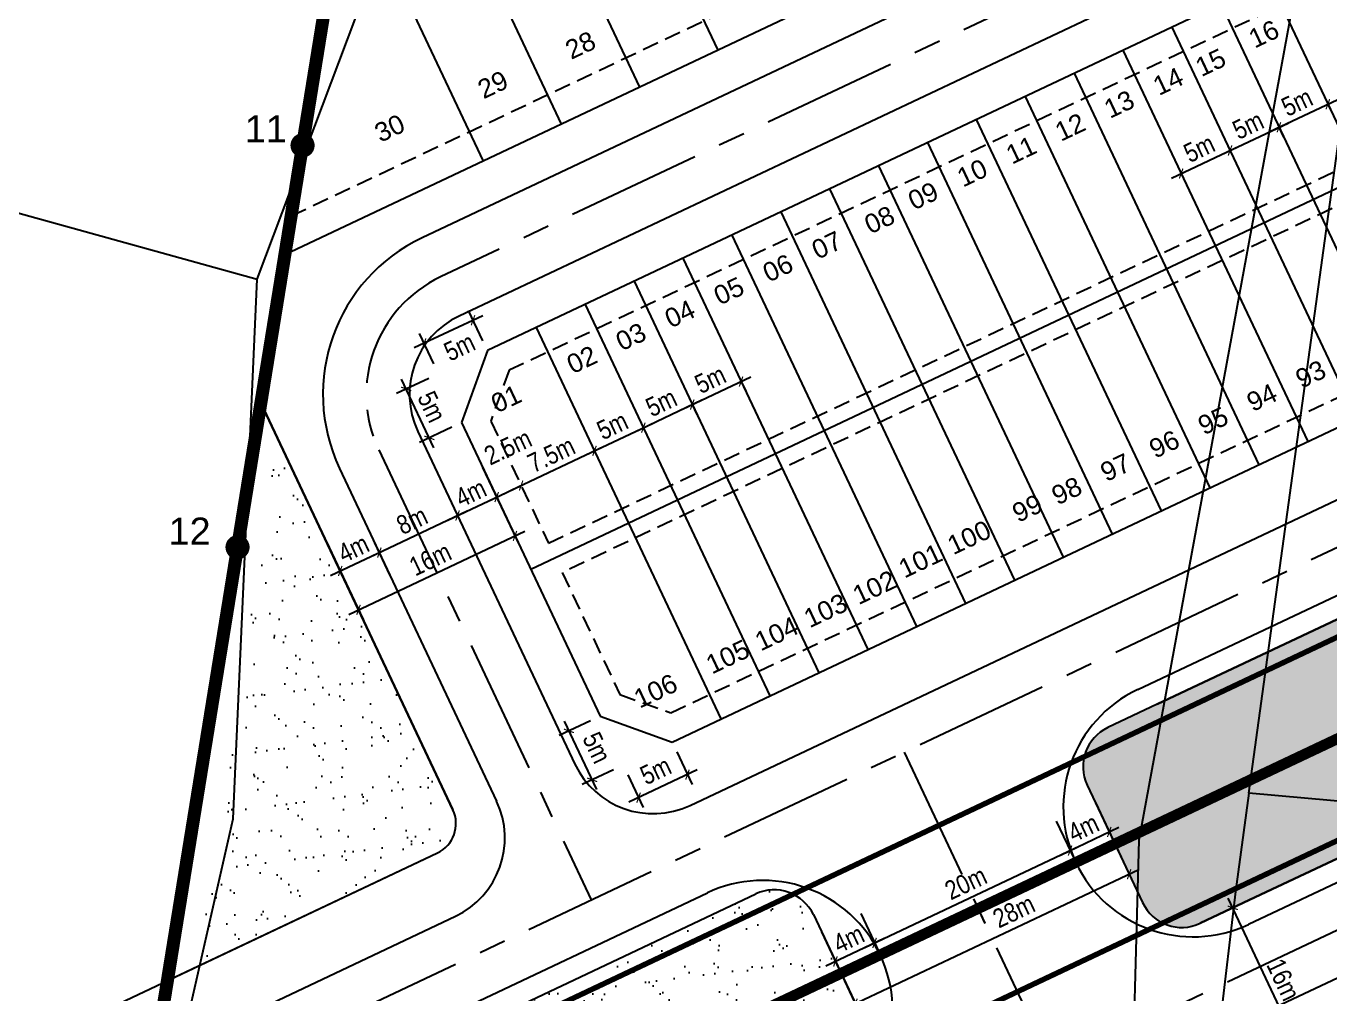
# Model space of a CAD drawing. Extents: x 597165 to 598689, y 1181586 to 1183364.
# Drawn here: x 597339.4 to 597459.9, y 1182622 to 1182711.4 of the extents above; entities that cross this region are included whole.
import ezdxf
from ezdxf.enums import TextEntityAlignment as Align

# ---------------------------------------------------------------- set-up
doc = ezdxf.new("R2010")
doc.units = 0
doc.header["$MEASUREMENT"] = 0
for name, pattern in [('CENTER', [2, 1.25, -0.25, 0.25, -0.25]), ('DASHED', [0.75, 0.5, -0.25]), ('LOGIOI', [4, 3, -1])]:
    doc.linetypes.add(name, pattern=pattern)
doc.layers.get('0').update_dxf_attribs({"linetype": 'CONTINUOUS'})
doc.layers.get('DEFPOINTS').update_dxf_attribs({"color": 8, "linetype": 'CONTINUOUS'})
for name, color, linetype in [('CGXD', 3, 'CONTINUOUS'), ('DIM-T', 7, 'CONTINUOUS'), ('HA-CAY-XANH-KO', 3, 'CONTINUOUS'), ('MOCRANH', 7, 'CONTINUOUS'), ('NEN-HT', 8, 'CONTINUOUS'), ('NET-LENGOAI', 4, 'CONTINUOUS'), ('NET-LETRONG', 5, 'CONTINUOUS'), ('NET-LO-GIOI-DIEN-GIOI', 7, 'CENTER'), ('NET-PLO', 2, 'CONTINUOUS'), ('NET-RANH-DAT', 7, 'CONTINUOUS'), ('NET-TIM', 2, 'CENTER'), ('RANH_QUY_HOACH', 7, 'LOGIOI'), ('RANHGIAODAT', 150, 'LOGIOI'), ('TEXT-SOLO', 7, 'CONTINUOUS')]:
    doc.layers.add(name, color=color, linetype=linetype)
doc.styles.add('AVO', font='VHELVEN.TTF')
doc.styles.add('VHEL-C-R', font='VHELVCN.TTF')
doc.styles.add('VHELVEB', font='VHELVEB.TTF')
doc.dimstyles.new('TL1000', dxfattribs={"dimscale": 0, "dimtxt": 2, "dimasz": 0.7, "dimexe": 1, "dimexo": 1, "dimgap": 0.5, "dimtad": 1, "dimdec": 1, "dimzin": 12, "dimtxsty": 'VHEL-C-R', "dimblk1": 'ARCHTICK', "dimblk2": 'ARCHTICK', "dimsah": 1, "dimcen": -0.09, "dimdle": 1, "dimclrd": 256, "dimclre": 256, "dimclrt": 256, "dimazin": 3, "dimtfac": 0.005, "dimtdec": 1, "dimtix": 1, "dimtmove": 0, "dimatfit": 3, "dimtolj": 1, "dimtzin": 0})
pattern_1 = [(37.26582263, (0, 0), (-0.11023521, 3.854130278), [0, -3.04, 0, -3.4, 0, -3.25]), (7.26582263, (0, 0), (3.562592942, 5.629778284), [0, -1.64, 0, -2.74, 0, -1.05]), (327.26582263, (-2.46, 0.01), (6.228277961, -0.014137947), [0, -1, 0, -3.6, 0, -4.7]), (317.26582263, (-2.46, 0.01), (6.019377384, 1.73076346), [0, -0.5, 0, -2.36, 0, -2.7])]

# ---------------------------------------------------------------- blocks, each defined once
blk = doc.blocks.new('_ARCHTICK')
at = {"color": 0, "linetype": 'BYBLOCK', "const_width": 0.15}
blk.add_lwpolyline([(-0.5, -0.5), (0.5, 0.5)], dxfattribs=at)
blk = doc.blocks.new('*D1052')
at = {"linetype": 'BYBLOCK'}
for p, q in [((597381.59, 1182670.66), (597385.01, 1182663.43)), ((597369.21, 1182657.07), (597385.49, 1182664.76)), ((597367.12, 1182663.83), (597370.54, 1182656.59))]:
    blk.add_line(p, q, dxfattribs=at)
at = {"layer": 'DEFPOINTS', "color": 0, "linetype": 'BYBLOCK'}
for p in [(597381.16, 1182671.57), (597366.7, 1182664.73), (597384.58, 1182664.33)]:
    blk.add_point(p, dxfattribs=at)
at = {"linetype": 'BYBLOCK', "xscale": 0.7, "yscale": 0.7, "zscale": 0.7}
for p, rotation in [((597384.58, 1182664.33), 25.28251724955273), ((597370.11, 1182657.5), 205.2825172495527)]:
    blk.add_blockref('_ARCHTICK', p, dxfattribs=dict(at, rotation=rotation))
at = {"linetype": 'BYBLOCK', "insert": (597376.75, 1182662.18), "char_height": 1.75, "attachment_point": 5, "rotation": 25.2825, "style": 'VHEL-C-R'}
blk.add_mtext('\\A1;16m', dxfattribs=at)
blk = doc.blocks.new('*D967')
at = {"linetype": 'BYBLOCK'}
blk.add_line((597381.98, 1182667.49), (597385.15, 1182668.99), dxfattribs=at)
at = {"layer": 'DEFPOINTS', "color": 0, "linetype": 'BYBLOCK'}
for p in [(597385.15, 1182668.99), (597385.15, 1182668.99), (597382.89, 1182667.92)]:
    blk.add_point(p, dxfattribs=at)
at = {"linetype": 'BYBLOCK', "xscale": 0.7, "yscale": 0.7, "zscale": 0.7}
for p, rotation in [((597385.15, 1182668.99), 25.28251725021092), ((597382.89, 1182667.92), 205.282517250211)]:
    blk.add_blockref('_ARCHTICK', p, dxfattribs=dict(at, rotation=rotation))
at = {"linetype": 'BYBLOCK', "insert": (597383.93, 1182672.54), "char_height": 1.75, "attachment_point": 5, "rotation": 25.2825, "style": 'VHEL-C-R'}
blk.add_mtext('\\A1;2.5m', dxfattribs=at)
blk = doc.blocks.new('*D966')
at = {"linetype": 'BYBLOCK'}
blk.add_line((597384.24, 1182668.56), (597392.83, 1182672.62), dxfattribs=at)
at = {"layer": 'DEFPOINTS', "color": 0, "linetype": 'BYBLOCK'}
for p in [(597391.93, 1182672.19), (597391.93, 1182672.19), (597385.15, 1182668.99)]:
    blk.add_point(p, dxfattribs=at)
at = {"linetype": 'BYBLOCK', "xscale": 0.7, "yscale": 0.7, "zscale": 0.7}
for p, rotation in [((597391.93, 1182672.19), 25.28251725021094), ((597385.15, 1182668.99), 205.282517250211)]:
    blk.add_blockref('_ARCHTICK', p, dxfattribs=dict(at, rotation=rotation))
at = {"linetype": 'BYBLOCK', "insert": (597387.94, 1182671.85), "char_height": 1.75, "attachment_point": 5, "rotation": 25.2825, "style": 'VHEL-C-R'}
blk.add_mtext('\\A1;7.5m', dxfattribs=at)
blk = doc.blocks.new('*D965')
at = {"linetype": 'BYBLOCK'}
blk.add_line((597391.02, 1182671.76), (597397.35, 1182674.75), dxfattribs=at)
at = {"layer": 'DEFPOINTS', "color": 0, "linetype": 'BYBLOCK'}
for p in [(597396.45, 1182674.33), (597396.45, 1182674.33), (597391.93, 1182672.19)]:
    blk.add_point(p, dxfattribs=at)
at = {"linetype": 'BYBLOCK', "xscale": 0.7, "yscale": 0.7, "zscale": 0.7}
for p, rotation in [((597396.45, 1182674.33), 25.28251725021094), ((597391.93, 1182672.19), 205.282517250211)]:
    blk.add_blockref('_ARCHTICK', p, dxfattribs=dict(at, rotation=rotation))
at = {"linetype": 'BYBLOCK', "insert": (597393.59, 1182674.52), "char_height": 1.75, "attachment_point": 5, "rotation": 25.2825, "style": 'VHEL-C-R'}
blk.add_mtext('\\A1;5m', dxfattribs=at)
blk = doc.blocks.new('*D964')
at = {"linetype": 'BYBLOCK'}
for p, q in [((597395.55, 1182673.9), (597401.87, 1182676.89)), ((597400.96, 1182676.48), (597401.4, 1182675.56))]:
    blk.add_line(p, q, dxfattribs=at)
at = {"layer": 'DEFPOINTS', "color": 0, "linetype": 'BYBLOCK'}
for p in [(597400.53, 1182677.38), (597400.97, 1182676.46), (597396.45, 1182674.33)]:
    blk.add_point(p, dxfattribs=at)
at = {"linetype": 'BYBLOCK', "xscale": 0.7, "yscale": 0.7, "zscale": 0.7}
for p, rotation in [((597400.97, 1182676.46), 25.28251725021094), ((597396.45, 1182674.33), 205.282517250211)]:
    blk.add_blockref('_ARCHTICK', p, dxfattribs=dict(at, rotation=rotation))
at = {"linetype": 'BYBLOCK', "insert": (597398.11, 1182676.65), "char_height": 1.75, "attachment_point": 5, "rotation": 25.2825, "style": 'VHEL-C-R'}
blk.add_mtext('\\A1;5m', dxfattribs=at)
blk = doc.blocks.new('*D963')
at = {"linetype": 'BYBLOCK'}
for p, q in [((597400.07, 1182676.03), (597406.4, 1182679.02)), ((597405.52, 1182678.53), (597405.92, 1182677.69)), ((597400.96, 1182676.48), (597401.4, 1182675.56))]:
    blk.add_line(p, q, dxfattribs=at)
at = {"layer": 'DEFPOINTS', "color": 0, "linetype": 'BYBLOCK'}
for p in [(597405.1, 1182679.44), (597405.49, 1182678.6), (597400.53, 1182677.38)]:
    blk.add_point(p, dxfattribs=at)
at = {"linetype": 'BYBLOCK', "xscale": 0.7, "yscale": 0.7, "zscale": 0.7}
for p, rotation in [((597405.49, 1182678.6), 25.28251725021094), ((597400.97, 1182676.46), 205.282517250211)]:
    blk.add_blockref('_ARCHTICK', p, dxfattribs=dict(at, rotation=rotation))
at = {"linetype": 'BYBLOCK', "insert": (597402.64, 1182678.79), "char_height": 1.75, "attachment_point": 5, "rotation": 25.2825, "style": 'VHEL-C-R'}
blk.add_mtext('\\A1;5m', dxfattribs=at)
blk = doc.blocks.new('*D937')
at = {"linetype": 'BYBLOCK'}
for p, q in [((597458.21, 1182614.58), (597450.52, 1182630.86)), ((597451.6, 1182630.26), (597450.05, 1182629.53)), ((597458.88, 1182616), (597456.88, 1182615.06))]:
    blk.add_line(p, q, dxfattribs=at)
at = {"layer": 'DEFPOINTS', "color": 0, "linetype": 'BYBLOCK'}
for p in [(597450.95, 1182629.96), (597452.51, 1182630.69), (597459.78, 1182616.43)]:
    blk.add_point(p, dxfattribs=at)
at = {"linetype": 'BYBLOCK', "xscale": 0.7, "yscale": 0.7, "zscale": 0.7}
for p, rotation in [((597450.95, 1182629.96), 115.2825172571131), ((597457.79, 1182615.49), 295.2825172571131)]:
    blk.add_blockref('_ARCHTICK', p, dxfattribs=dict(at, rotation=rotation))
at = {"linetype": 'BYBLOCK', "insert": (597455.63, 1182623.32), "char_height": 1.75, "attachment_point": 5, "rotation": 295.2825, "style": 'VHEL-C-R'}
blk.add_mtext('\\A1;16m', dxfattribs=at)
blk = doc.blocks.new('*D879')
at = {"linetype": 'BYBLOCK'}
for p, q in [((597373, 1182660.74), (597371.61, 1182663.7)), ((597367.51, 1182660.66), (597372.94, 1182663.22)), ((597369.39, 1182659.04), (597367.99, 1182661.99))]:
    blk.add_line(p, q, dxfattribs=at)
at = {"layer": 'DEFPOINTS', "color": 0, "linetype": 'BYBLOCK'}
for p in [(597372.04, 1182662.79), (597373.43, 1182659.84), (597369.81, 1182658.13)]:
    blk.add_point(p, dxfattribs=at)
at = {"linetype": 'BYBLOCK', "xscale": 0.7, "yscale": 0.7, "zscale": 0.7}
for p, rotation in [((597372.04, 1182662.79), 25.2825172506627), ((597368.42, 1182661.09), 205.2825172506627)]:
    blk.add_blockref('_ARCHTICK', p, dxfattribs=dict(at, rotation=rotation))
at = {"linetype": 'BYBLOCK', "insert": (597369.64, 1182663.18), "char_height": 1.75, "attachment_point": 5, "rotation": 25.2825, "style": 'VHEL-C-R'}
blk.add_mtext('\\A1;4m', dxfattribs=at)
blk = doc.blocks.new('*D878')
at = {"linetype": 'BYBLOCK'}
for p, q in [((597371.13, 1182662.37), (597380.17, 1182666.64)), ((597373, 1182660.74), (597371.61, 1182663.7))]:
    blk.add_line(p, q, dxfattribs=at)
at = {"layer": 'DEFPOINTS', "color": 0, "linetype": 'BYBLOCK'}
for p in [(597379.27, 1182666.21), (597379.27, 1182666.21), (597373.43, 1182659.84)]:
    blk.add_point(p, dxfattribs=at)
at = {"linetype": 'BYBLOCK', "xscale": 0.7, "yscale": 0.7, "zscale": 0.7}
for p, rotation in [((597379.27, 1182666.21), 25.28251725066273), ((597372.04, 1182662.79), 205.2825172506627)]:
    blk.add_blockref('_ARCHTICK', p, dxfattribs=dict(at, rotation=rotation))
at = {"linetype": 'BYBLOCK', "insert": (597375.06, 1182665.76), "char_height": 1.75, "attachment_point": 5, "rotation": 25.2825, "style": 'VHEL-C-R'}
blk.add_mtext('\\A1;8m', dxfattribs=at)
blk = doc.blocks.new('*D877')
at = {"linetype": 'BYBLOCK'}
blk.add_line((597378.37, 1182665.78), (597383.79, 1182668.35), dxfattribs=at)
at = {"layer": 'DEFPOINTS', "color": 0, "linetype": 'BYBLOCK'}
for p in [(597382.89, 1182667.92), (597382.89, 1182667.92), (597379.27, 1182666.21)]:
    blk.add_point(p, dxfattribs=at)
at = {"linetype": 'BYBLOCK', "xscale": 0.7, "yscale": 0.7, "zscale": 0.7}
for p, rotation in [((597382.89, 1182667.92), 25.28251725066273), ((597379.27, 1182666.21), 205.2825172506627)]:
    blk.add_blockref('_ARCHTICK', p, dxfattribs=dict(at, rotation=rotation))
at = {"linetype": 'BYBLOCK', "insert": (597380.49, 1182668.31), "char_height": 1.75, "attachment_point": 5, "rotation": 25.2825, "style": 'VHEL-C-R'}
blk.add_mtext('\\A1;4m', dxfattribs=at)
blk = doc.blocks.new('*D708')
at = {"linetype": 'BYBLOCK'}
blk.add_line((597445.28, 1182697.39), (597451.61, 1182700.38), dxfattribs=at)
at = {"layer": 'DEFPOINTS', "color": 0, "linetype": 'BYBLOCK'}
for p in [(597450.7, 1182699.95), (597450.7, 1182699.95), (597446.18, 1182697.82)]:
    blk.add_point(p, dxfattribs=at)
at = {"linetype": 'BYBLOCK', "xscale": 0.7, "yscale": 0.7, "zscale": 0.7}
for p, rotation in [((597450.7, 1182699.95), 25.28251725021094), ((597446.18, 1182697.82), 205.282517250211)]:
    blk.add_blockref('_ARCHTICK', p, dxfattribs=dict(at, rotation=rotation))
at = {"linetype": 'BYBLOCK', "insert": (597447.85, 1182700.14), "char_height": 1.75, "attachment_point": 5, "rotation": 25.2825, "style": 'VHEL-C-R'}
blk.add_mtext('\\A1;5m', dxfattribs=at)
blk = doc.blocks.new('*D707')
at = {"linetype": 'BYBLOCK'}
for p, q in [((597449.8, 1182699.52), (597456.13, 1182702.51)), ((597455.21, 1182702.1), (597455.65, 1182701.18))]:
    blk.add_line(p, q, dxfattribs=at)
at = {"layer": 'DEFPOINTS', "color": 0, "linetype": 'BYBLOCK'}
for p in [(597454.79, 1182703.01), (597455.22, 1182702.09), (597450.7, 1182699.95)]:
    blk.add_point(p, dxfattribs=at)
at = {"linetype": 'BYBLOCK', "xscale": 0.7, "yscale": 0.7, "zscale": 0.7}
for p, rotation in [((597455.22, 1182702.09), 25.28251725021094), ((597450.7, 1182699.95), 205.282517250211)]:
    blk.add_blockref('_ARCHTICK', p, dxfattribs=dict(at, rotation=rotation))
at = {"linetype": 'BYBLOCK', "insert": (597452.37, 1182702.28), "char_height": 1.75, "attachment_point": 5, "rotation": 25.2825, "style": 'VHEL-C-R'}
blk.add_mtext('\\A1;5m', dxfattribs=at)
blk = doc.blocks.new('*D706')
at = {"linetype": 'BYBLOCK'}
for p, q in [((597454.32, 1182701.66), (597460.65, 1182704.65)), ((597459.78, 1182704.16), (597460.17, 1182703.32)), ((597455.21, 1182702.1), (597455.65, 1182701.18))]:
    blk.add_line(p, q, dxfattribs=at)
at = {"layer": 'DEFPOINTS', "color": 0, "linetype": 'BYBLOCK'}
for p in [(597459.35, 1182705.06), (597459.74, 1182704.22), (597454.79, 1182703.01)]:
    blk.add_point(p, dxfattribs=at)
at = {"linetype": 'BYBLOCK', "xscale": 0.7, "yscale": 0.7, "zscale": 0.7}
for p, rotation in [((597459.74, 1182704.22), 25.28251725021094), ((597455.22, 1182702.09), 205.282517250211)]:
    blk.add_blockref('_ARCHTICK', p, dxfattribs=dict(at, rotation=rotation))
at = {"linetype": 'BYBLOCK', "insert": (597456.89, 1182704.41), "char_height": 1.75, "attachment_point": 5, "rotation": 25.2825, "style": 'VHEL-C-R'}
blk.add_mtext('\\A1;5m', dxfattribs=at)
blk = doc.blocks.new('*D579')
at = {"linetype": 'BYBLOCK'}
for p, q in [((597381.6, 1182682.35), (597380.27, 1182685.16)), ((597381.6, 1182684.68), (597375.27, 1182681.7)), ((597377.08, 1182680.22), (597375.75, 1182683.03))]:
    blk.add_line(p, q, dxfattribs=at)
at = {"layer": 'DEFPOINTS', "color": 0, "linetype": 'BYBLOCK'}
for p in [(597376.18, 1182682.12), (597382.03, 1182681.45), (597377.5, 1182679.31)]:
    blk.add_point(p, dxfattribs=at)
at = {"linetype": 'BYBLOCK', "xscale": 0.7, "yscale": 0.7, "zscale": 0.7}
for p, rotation in [((597380.7, 1182684.26), 25.28251725872138), ((597376.18, 1182682.12), 205.2825172587214)]:
    blk.add_blockref('_ARCHTICK', p, dxfattribs=dict(at, rotation=rotation))
at = {"linetype": 'BYBLOCK', "insert": (597379.45, 1182681.79), "char_height": 1.75, "attachment_point": 5, "rotation": 25.2825, "style": 'VHEL-C-R'}
blk.add_mtext('\\A1;5m', dxfattribs=at)
blk = doc.blocks.new('*D578')
at = {"linetype": 'BYBLOCK'}
for p, q in [((597376.6, 1182678.89), (597373.62, 1182677.48)), ((597377.08, 1182672.48), (597374.09, 1182678.81)), ((597378.74, 1182674.37), (597375.75, 1182672.96))]:
    blk.add_line(p, q, dxfattribs=at)
at = {"layer": 'DEFPOINTS', "color": 0, "linetype": 'BYBLOCK'}
for p in [(597377.5, 1182679.31), (597374.52, 1182677.91), (597379.64, 1182674.79)]:
    blk.add_point(p, dxfattribs=at)
at = {"linetype": 'BYBLOCK', "xscale": 0.7, "yscale": 0.7, "zscale": 0.7}
for p, rotation in [((597374.52, 1182677.91), 115.2825172503445), ((597376.66, 1182673.39), 295.2825172503445)]:
    blk.add_blockref('_ARCHTICK', p, dxfattribs=dict(at, rotation=rotation))
at = {"linetype": 'BYBLOCK', "insert": (597376.89, 1182676.26), "char_height": 1.75, "attachment_point": 5, "rotation": 295.2825, "style": 'VHEL-C-R'}
blk.add_mtext('\\A1;5m', dxfattribs=at)
blk = doc.blocks.new('*D577')
at = {"linetype": 'BYBLOCK'}
for p, q in [((597399.54, 1182644.38), (597400.96, 1182641.37)), ((597395.01, 1182642.24), (597396.44, 1182639.23)), ((597401.43, 1182642.7), (597395.1, 1182639.71))]:
    blk.add_line(p, q, dxfattribs=at)
at = {"layer": 'DEFPOINTS', "color": 0, "linetype": 'BYBLOCK'}
for p in [(597399.11, 1182645.28), (597394.59, 1182643.15), (597396.01, 1182640.14)]:
    blk.add_point(p, dxfattribs=at)
at = {"linetype": 'BYBLOCK', "xscale": 0.7, "yscale": 0.7, "zscale": 0.7}
for p, rotation in [((597400.53, 1182642.27), 25.28251725161746), ((597396.01, 1182640.14), 205.2825172516175)]:
    blk.add_blockref('_ARCHTICK', p, dxfattribs=dict(at, rotation=rotation))
at = {"linetype": 'BYBLOCK', "insert": (597397.59, 1182642.64), "char_height": 1.75, "attachment_point": 5, "rotation": 25.2825, "style": 'VHEL-C-R'}
blk.add_mtext('\\A1;5m', dxfattribs=at)
blk = doc.blocks.new('*D576')
at = {"linetype": 'BYBLOCK'}
for p, q in [((597391.55, 1182647.24), (597388.67, 1182645.88)), ((597389.14, 1182647.21), (597392.13, 1182640.88)), ((597393.68, 1182642.72), (597390.8, 1182641.36))]:
    blk.add_line(p, q, dxfattribs=at)
at = {"layer": 'DEFPOINTS', "color": 0, "linetype": 'BYBLOCK'}
for p in [(597392.45, 1182647.67), (597394.59, 1182643.15), (597391.71, 1182641.79)]:
    blk.add_point(p, dxfattribs=at)
at = {"linetype": 'BYBLOCK', "xscale": 0.7, "yscale": 0.7, "zscale": 0.7}
for p, rotation in [((597389.57, 1182646.31), 115.2825172563089), ((597391.71, 1182641.79), 295.2825172563089)]:
    blk.add_blockref('_ARCHTICK', p, dxfattribs=dict(at, rotation=rotation))
at = {"linetype": 'BYBLOCK', "insert": (597392.15, 1182644.76), "char_height": 1.75, "attachment_point": 5, "rotation": 295.2825, "style": 'VHEL-C-R'}
blk.add_mtext('\\A1;5m', dxfattribs=at)
blk = doc.blocks.new('*D527')
at = {"linetype": 'BYBLOCK'}
for p, q in [((597416.55, 1182629.43), (597418.25, 1182625.82)), ((597412.93, 1182627.73), (597414.64, 1182624.11)), ((597413.31, 1182624.59), (597418.73, 1182627.15))]:
    blk.add_line(p, q, dxfattribs=at)
at = {"layer": 'DEFPOINTS', "color": 0, "linetype": 'BYBLOCK'}
for p in [(597416.12, 1182630.34), (597412.5, 1182628.63), (597417.83, 1182626.72)]:
    blk.add_point(p, dxfattribs=at)
at = {"linetype": 'BYBLOCK', "xscale": 0.7, "yscale": 0.7, "zscale": 0.7}
for p, rotation in [((597417.83, 1182626.72), 25.2825172534572), ((597414.21, 1182625.01), 205.2825172534572)]:
    blk.add_blockref('_ARCHTICK', p, dxfattribs=dict(at, rotation=rotation))
at = {"linetype": 'BYBLOCK', "insert": (597415.43, 1182627.11), "char_height": 1.75, "attachment_point": 5, "rotation": 25.2825, "style": 'VHEL-C-R'}
blk.add_mtext('\\A1;4m', dxfattribs=at)
blk = doc.blocks.new('*D526')
at = {"linetype": 'BYBLOCK'}
for p, q in [((597434.63, 1182637.98), (597436.34, 1182634.36)), ((597416.92, 1182626.29), (597436.82, 1182635.69))]:
    blk.add_line(p, q, dxfattribs=at)
at = {"layer": 'DEFPOINTS', "color": 0, "linetype": 'BYBLOCK'}
for p in [(597434.2, 1182638.88), (597435.91, 1182635.26), (597416.12, 1182630.34)]:
    blk.add_point(p, dxfattribs=at)
at = {"linetype": 'BYBLOCK', "xscale": 0.7, "yscale": 0.7, "zscale": 0.7}
for p, rotation in [((597435.91, 1182635.26), 25.2825172534572), ((597417.83, 1182626.72), 205.2825172534572)]:
    blk.add_blockref('_ARCHTICK', p, dxfattribs=dict(at, rotation=rotation))
at = {"linetype": 'BYBLOCK', "insert": (597426.27, 1182632.25), "char_height": 1.75, "attachment_point": 5, "rotation": 25.2825, "style": 'VHEL-C-R'}
blk.add_mtext('\\A1;20m', dxfattribs=at)
blk = doc.blocks.new('*D525')
at = {"linetype": 'BYBLOCK'}
for p, q in [((597438.25, 1182639.68), (597439.96, 1182636.07)), ((597435.01, 1182634.84), (597440.43, 1182637.4))]:
    blk.add_line(p, q, dxfattribs=at)
at = {"layer": 'DEFPOINTS', "color": 0, "linetype": 'BYBLOCK'}
for p in [(597437.82, 1182640.59), (597434.2, 1182638.88), (597439.53, 1182636.97)]:
    blk.add_point(p, dxfattribs=at)
at = {"linetype": 'BYBLOCK', "xscale": 0.7, "yscale": 0.7, "zscale": 0.7}
for p, rotation in [((597439.53, 1182636.97), 25.2825172534572), ((597435.91, 1182635.26), 205.2825172534572)]:
    blk.add_blockref('_ARCHTICK', p, dxfattribs=dict(at, rotation=rotation))
at = {"linetype": 'BYBLOCK', "insert": (597437.13, 1182637.36), "char_height": 1.75, "attachment_point": 5, "rotation": 25.2825, "style": 'VHEL-C-R'}
blk.add_mtext('\\A1;4m', dxfattribs=at)
blk = doc.blocks.new('*D524')
at = {"linetype": 'BYBLOCK'}
for p, q in [((597438.25, 1182639.68), (597441.8, 1182632.16)), ((597415.15, 1182620.68), (597442.28, 1182633.5)), ((597412.93, 1182627.73), (597416.48, 1182620.21))]:
    blk.add_line(p, q, dxfattribs=at)
at = {"layer": 'DEFPOINTS', "color": 0, "linetype": 'BYBLOCK'}
for p in [(597437.82, 1182640.59), (597441.37, 1182633.07), (597412.5, 1182628.63)]:
    blk.add_point(p, dxfattribs=at)
at = {"linetype": 'BYBLOCK', "xscale": 0.7, "yscale": 0.7, "zscale": 0.7}
for p, rotation in [((597441.37, 1182633.07), 25.28251725840598), ((597416.06, 1182621.11), 205.282517258406)]:
    blk.add_blockref('_ARCHTICK', p, dxfattribs=dict(at, rotation=rotation))
at = {"linetype": 'BYBLOCK', "insert": (597430.71, 1182629.65), "char_height": 1.75, "attachment_point": 5, "rotation": 25.2825, "style": 'VHEL-C-R'}
blk.add_mtext('\\A1;28m', dxfattribs=at)

msp = doc.modelspace()

# ---------------------------------------------------------------- hatches: boundary and pattern name
at = {"layer": 'HA-CAY-XANH-KO'}
h = msp.add_hatch(dxfattribs=at)
h.set_pattern_fill('AR-SAND', color=256, scale=2, angle=359.765823, style=0)
h.set_pattern_definition(pattern_1)
h.paths.add_polyline_path([(597653.6476, 1182725.6934, 0.42078511), (597655.5169, 1182731.0991, -0.00559617), (597655.5561, 1182731.0186), (597650.4311, 1182741.8691, 0.41421356), (597645.1059, 1182743.7776), (597443.964, 1182648.7734), (597439.3977, 1182646.6166, 0.41421356), (597437.4892, 1182641.2914), (597442.6142, 1182630.4409, 0.41421356), (597447.9394, 1182628.5323), (597452.5056, 1182630.6891)])
h = msp.add_hatch(dxfattribs=at)
h.set_pattern_fill('AR-SAND', color=256, scale=2, angle=359.765823, style=0)
h.set_pattern_definition(pattern_1)
h.paths.add_polyline_path([(597377.4072, 1182635.0319, 0.41421356), (597378.8386, 1182639.0258), (597362.6493, 1182673.3014), (597354.8471, 1182624.3762)])
h = msp.add_hatch(dxfattribs=at)
h.set_pattern_fill('AR-SAND', color=256, scale=2, angle=359.765823, style=0)
h.set_pattern_definition(pattern_1)
h.paths.add_polyline_path([(597412.1712, 1182629.3331, 0.41421356), (597406.8461, 1182631.2416), (597341.5279, 1182600.3903), (597387.9556, 1182600.2005), (597415.3877, 1182613.1574, 0.41421356), (597417.2962, 1182618.4826)])
h.paths.add_polyline_path([(597341.5279, 1182600.3903), (597298.0115, 1182579.8364), (597300.9789, 1182573.5538), (597305.7652, 1182573.447), (597298.7994, 1182568.1416), (597303.5857, 1182568.0348), (597306.5531, 1182561.7521), (597387.9556, 1182600.2005)])

# ---------------------------------------------------------------- linework, layer by layer
at = {"layer": 'CGXD', "linetype": 'DASHED', "ltscale": 3}
for points in [[(597615.9793, 1182771.4929), (597609.1459, 1182785.9603), (597384.0291, 1182679.6321), (597382.3421, 1182674.9253), (597387.6655, 1182663.6547)], [(597636.7207, 1182760.2769), (597638.4076, 1182764.9837), (597633.0842, 1182776.2542), (597388.9467, 1182660.9421), (597394.2701, 1182649.6716), (597398.9769, 1182647.9846)], [(597485.4642, 1182751.32), (597487.0114, 1182755.6369), (597481.99, 1182766.2681), (597366.7914, 1182711.8569), (597363.883, 1182693.8942)]]:
    msp.add_lwpolyline(points, close=True, dxfattribs=at)
at = {"layer": 'MOCRANH'}
msp.add_lwpolyline([(598297.3967, 1182239.54), (598213.8261, 1182511.342), (598335.1729, 1182835.3919), (598344.6661, 1182860.743), (597547.8605, 1183222.9796), (597536.9709, 1183198.2708), (597494.1637, 1183101.1393), (597439.7212, 1182974.4588), (597407.6696, 1182885.2338), (597394.7271, 1182848.3776), (597374.3757, 1182758.7003), (597340.8217, 1182551.4599), (597340.2111, 1182461.6352), (597341.3721, 1182437.3595)], dxfattribs=at)
msp.add_lwpolyline([(598297.3967, 1182239.54), (598213.8261, 1182511.342), (598335.1729, 1182835.3919), (598344.6661, 1182860.743), (597547.8605, 1183222.9796), (597536.9709, 1183198.2708), (597494.1637, 1183101.1393), (597439.7212, 1182974.4588), (597407.6696, 1182885.2338), (597394.7271, 1182848.3776), (597374.3757, 1182758.7003), (597340.8217, 1182551.4599), (597340.2111, 1182461.6352), (597341.3721, 1182437.3595)], dxfattribs=at)
for points, const_width in [([(597364.3796, 1182700.4104, 1), (597365.4965, 1182700.4104, 1)], 1.1169), ([(597364.6588, 1182700.4104, 1), (597365.2173, 1182700.4104, 1)], 0.5585), ([(597358.3686, 1182663.2845, 1), (597359.4855, 1182663.2845, 1)], 1.1169), ([(597358.6478, 1182663.2845, 1), (597359.2063, 1182663.2845, 1)], 0.5585)]:
    msp.add_lwpolyline(points, format="xyb", close=True, dxfattribs=dict(at, const_width=const_width))
at = {"layer": 'NEN-HT', "linetype": 'CONTINUOUS'}
for p, q in [((597360.75, 1182688.05), (597378.33, 1182734.79)), ((597459.64, 1182730.51), (597442.27, 1182636.2)), ((597452.44, 1182640.56), (597464.7, 1182729.69)), ((597316.7537, 1182700.2187), (597360.75, 1182688.05)), ((597358.52, 1182638.19), (597360.75, 1182688.05)), ((597452.44, 1182640.56), (597451.2, 1182631.48)), ((597463.26, 1182639.57), (597452.44, 1182640.56)), ((597352.96, 1182613.69), (597358.52, 1182638.19)), ((597442.27, 1182636.2), (597441.76, 1182617.55)), ((597451.2, 1182631.48), (597449.36, 1182615.94))]:
    msp.add_line(p, q, dxfattribs=at)
at = {"layer": 'NET-LENGOAI', "ltscale": 20}
for p, q in [((597620.3852, 1182798.4575), (597379.4125, 1182684.6401)), ((597400.7666, 1182639.4295), (597641.7393, 1182753.2468)), ((597489.5774, 1182745.5212), (597375.9958, 1182691.8738)), ((597442.1597, 1182650.133), (597640.6349, 1182743.8777)), ((597650.8849, 1182722.1766), (597452.4097, 1182628.4319)), ((597611.3514, 1182694.6565), (597454.9228, 1182620.7715)), ((597375.5954, 1182673.9898), (597390.1162, 1182643.2465)), ((597368.3617, 1182670.5731), (597382.8825, 1182639.8299)), ((597436.4341, 1182634.1575), (597436.4341, 1182634.1575)), ((597436.4348, 1182634.1578), (597436.4348, 1182634.1578)), ((597297.1573, 1182581.6448), (597402.3743, 1182631.3414)), ((597293.7407, 1182588.8785), (597379.0655, 1182629.1795)), ((597418.3499, 1182625.6158), (597418.3499, 1182625.6158)), ((597418.3506, 1182625.6162), (597418.3506, 1182625.6162))]:
    msp.add_line(p, q, dxfattribs=at)
for centre, radius, start, end in [((597382.8291, 1182677.4064), 16, 115.282517, 205.282517), ((597382.8291, 1182677.4064), 8, 115.282517, 205.282517), ((597447.2847, 1182639.2825), 12, 115.282517, 205.282517), ((597397.3499, 1182646.6632), 8, 205.282517, 295.282517), ((597375.6488, 1182636.4132), 8, 295.282517, 25.282517), ((597447.2847, 1182639.2825), 12, 205.282517, 295.282517), ((597407.4993, 1182620.4909), 12, 25.282517, 115.282517), ((597407.4993, 1182620.4909), 12, 295.282517, 25.282517)]:
    msp.add_arc(centre, radius, start, end, dxfattribs=at)
at = {"layer": 'NET-LETRONG'}
for p, q in [((597487.8691, 1182749.1381), (597363.3014, 1182690.3017)), ((597443.964, 1182648.7734), (597645.1059, 1182743.7776)), ((597645.1059, 1182743.7776), (597443.964, 1182648.7734)), ((597653.6476, 1182725.6934), (597452.5056, 1182630.6891)), ((597452.5056, 1182630.6891), (597653.6476, 1182725.6934)), ((597454.362, 1182715.6169), (597382.025, 1182681.4504)), ((597382.025, 1182681.4504), (597379.6394, 1182674.7939)), ((597399.1083, 1182645.2819), (597471.4453, 1182679.4484)), ((597361.0851, 1182676.6132), (597352.4437, 1182623.241)), ((597361.0851, 1182676.6132), (597378.8386, 1182639.0258)), ((597378.8386, 1182639.0258), (597361.0851, 1182676.6132)), ((597379.6394, 1182674.7939), (597392.4518, 1182647.6675)), ((597443.964, 1182648.7734), (597439.3977, 1182646.6166)), ((597392.4518, 1182647.6675), (597399.1083, 1182645.2819)), ((597437.4892, 1182641.2914), (597442.6142, 1182630.4409)), ((597291.1782, 1182594.3038), (597377.4072, 1182635.0319)), ((597352.4437, 1182623.241), (597377.4072, 1182635.0319)), ((597298.0115, 1182579.8364), (597406.8461, 1182631.2416)), ((597452.5056, 1182630.6891), (597447.9394, 1182628.5323)), ((597447.9394, 1182628.5323), (597452.5056, 1182630.6891)), ((597412.1712, 1182629.3331), (597417.2962, 1182618.4826))]:
    msp.add_line(p, q, dxfattribs=at)
for centre, radius, start, end in [((597441.106, 1182642.9997), 4, 115.282517, 205.282517), ((597441.106, 1182642.9997), 4, 115.282517, 205.282517), ((597376.1259, 1182637.7445), 3, 295.282517, 25.282517), ((597408.5544, 1182627.6248), 4, 25.282517, 115.282517), ((597446.231, 1182632.1492), 4, 205.282517, 295.282517)]:
    msp.add_arc(centre, radius, start, end, dxfattribs=at)
at = {"layer": 'NET-LO-GIOI-DIEN-GIOI', "ltscale": 20, "const_width": 0.5}
for points in [[(598248.7143, 1183027.2178), (597268.9157, 1182564.4349)], [(598255.9747, 1183011.8462), (597276.1761, 1182549.0632)]]:
    msp.add_lwpolyline(points, dxfattribs=at)
at = {"layer": 'NET-PLO'}
for p, q in [((597634.7041, 1182778.6783), (597386.0456, 1182661.2307)), ((597386.2419, 1182745.3744), (597403.3252, 1182709.2059)), ((597379.0082, 1182741.9578), (597396.0915, 1182705.7892)), ((597380.3161, 1182720.4569), (597388.8578, 1182702.3726)), ((597373.0824, 1182717.0402), (597381.6241, 1182698.9559)), ((597454.362, 1182715.6169), (597471.4453, 1182679.4484)), ((597449.841, 1182713.4815), (597466.9243, 1182677.313)), ((597445.3199, 1182711.3461), (597462.4032, 1182675.1776)), ((597440.7989, 1182709.2107), (597457.8821, 1182673.0422)), ((597436.2778, 1182707.0753), (597453.3611, 1182670.9068)), ((597431.7567, 1182704.9399), (597448.84, 1182668.7714)), ((597427.2357, 1182702.8045), (597444.3189, 1182666.636)), ((597422.7146, 1182700.6691), (597439.7979, 1182664.5005)), ((597418.1935, 1182698.5337), (597435.2768, 1182662.3651)), ((597413.6725, 1182696.3982), (597430.7557, 1182660.2297)), ((597409.1514, 1182694.2628), (597426.2347, 1182658.0943)), ((597404.6303, 1182692.1274), (597421.7136, 1182655.9589)), ((597400.1093, 1182689.992), (597417.1926, 1182653.8235)), ((597395.5882, 1182687.8566), (597412.6715, 1182651.6881)), ((597391.0671, 1182685.7212), (597408.1504, 1182649.5527)), ((597386.5461, 1182683.5858), (597403.6294, 1182647.4173))]:
    msp.add_line(p, q, dxfattribs=at)
at = {"layer": 'NET-RANH-DAT', "color": 1, "linetype": 'DASHED', "ltscale": 20, "const_width": 1, "flags": 128}
msp.add_lwpolyline([(598126.1169, 1182959.9116), (597667.9131, 1182743.4907), (597347.4026, 1182592.1057)], dxfattribs=at)
at = {"layer": 'NET-TIM', "ltscale": 10}
for p, q in [((597295.449, 1182585.2617), (598110.7818, 1182970.3634)), ((598148.9609, 1182953.0064), (597309.1156, 1182556.3269)), ((597636.309, 1182810.4024), (597377.7041, 1182688.257)), ((597371.9786, 1182672.2815), (597391.6243, 1182630.6877)), ((597420.5594, 1182644.3544), (597434.226, 1182615.4196)), ((597420.5607, 1182644.3497), (597701.2928, 1182049.9871))]:
    msp.add_line(p, q, dxfattribs=at)
msp.add_arc((597382.8291, 1182677.4064), 12, 115.282517, 205.282517, dxfattribs=at)
at = {"layer": 'RANH_QUY_HOACH', "color": 1, "linetype": 'DASHED', "ltscale": 20, "const_width": 1.2, "flags": 128}
msp.add_lwpolyline([(598213.8261, 1182511.342), (598335.1729, 1182835.3919), (598344.6661, 1182860.743), (597547.8605, 1183222.9796), (597536.9709, 1183198.2708), (597494.1637, 1183101.1393), (597439.7212, 1182974.4588), (597407.6696, 1182885.2338), (597394.7271, 1182848.3776), (597374.3757, 1182758.7003), (597340.8217, 1182551.4599), (597340.2111, 1182461.6352), (597341.3721, 1182437.3595), (597345.3594, 1182366.2568), (597347.4489, 1182325.7368), (597346.6708, 1182267.2097), (597396.7196, 1181936.6184), (597442.3642, 1181957.8696), (597465.633, 1181971.3486), (597501.0995, 1181986.0417), (597656.5869, 1182038.5657), (597738.2962, 1182063.5406), (597807.4868, 1182085.32), (597867.7896, 1182104.3029), (597882.6286, 1182108.9741), (597915.464, 1182119.3104), (597990.1043, 1182142.8066), (598023.5178, 1182153.3249), (598090.3046, 1182174.3489), (598179.3376, 1182202.3758), (598297.3967, 1182239.54)], close=True, dxfattribs=at)
at = {"layer": 'RANH_QUY_HOACH', "color": 1, "linetype": 'CONTINUOUS', "ltscale": 20, "flags": 128}
msp.add_lwpolyline([(598297.3967, 1182239.54), (598213.8261, 1182511.342), (598335.1729, 1182835.3919), (598344.6661, 1182860.743), (597547.8605, 1183222.9796), (597536.9709, 1183198.2708), (597494.1637, 1183101.1393), (597439.7212, 1182974.4588), (597407.6696, 1182885.2338), (597394.7271, 1182848.3776), (597374.3757, 1182758.7003), (597340.8217, 1182551.4599), (597340.2111, 1182461.6352), (597341.3721, 1182437.3595)], dxfattribs=at)
at = {"layer": 'RANHGIAODAT', "color": 160, "linetype": 'CONTINUOUS', "ltscale": 2.5}
msp.add_lwpolyline([(598293.6241, 1182251.8099), (598213.8261, 1182511.342), (598335.1729, 1182835.3919), (598335.1729, 1182835.3919), (598335.1729, 1182835.3919), (598335.1729, 1182835.3919), (597536.9709, 1183198.2708), (597536.9709, 1183198.2708), (597536.9709, 1183198.2708), (597536.9709, 1183198.2708), (597536.9709, 1183198.2708), (597536.9709, 1183198.2708), (597536.9709, 1183198.2708), (597536.9709, 1183198.2708), (597536.9709, 1183198.2708), (597494.1637, 1183101.1393), (597439.7212, 1182974.4588), (597407.6696, 1182885.2338), (597394.7271, 1182848.3776), (597374.3757, 1182758.7003), (597340.8217, 1182551.4599), (597340.2111, 1182461.6352), (597341.3721, 1182437.3595)], dxfattribs=at)

# ---------------------------------------------------------------- texts
at = {"layer": 'MOCRANH', "color": 1, "style": 'VHELVEB'}
for s, p in [('11', (597361.5449, 1182700.6993)), ('12', (597354.496, 1182663.5238))]:
    msp.add_text(s, height=2.5, dxfattribs=at).set_placement(p, align=Align.CENTER)
at = {"layer": 'TEXT-SOLO', "color": 3, "style": 'AVO'}
for s, p in [('16', (597454.1935, 1182709.9274)), ('28', (597391.0018, 1182708.8911)), ('15', (597449.2696, 1182707.2927)), ('29', (597382.9069, 1182705.2468)), ('14', (597445.3458, 1182705.5532)), ('13', (597440.8158, 1182703.437)), ('30', (597373.363, 1182701.2221)), ('12', (597436.2857, 1182701.3208)), ('11', (597431.7556, 1182699.2046)), ('10', (597427.2255, 1182697.0884)), ('09', (597422.6954, 1182694.9722)), ('08', (597418.6584, 1182692.7566)), ('07', (597413.7889, 1182690.4145)), ('06', (597409.2588, 1182688.2983)), ('05', (597404.7287, 1182686.1821)), ('04', (597400.1986, 1182684.0659)), ('03', (597395.6685, 1182681.9497)), ('02', (597391.1385, 1182679.8335)), ('93', (597458.5222, 1182678.4956)), ('01', (597384.1367, 1182676.217)), ('94', (597454.011, 1182676.3395)), ('95', (597449.4998, 1182674.1833)), ('96', (597444.9886, 1182672.0272)), ('97', (597440.4774, 1182669.871)), ('98', (597435.9661, 1182667.7149)), ('99', (597432.3261, 1182666.1023)), ('100', (597426.9437, 1182663.4026)), ('101', (597422.4325, 1182661.2464)), ('102', (597418.1878, 1182658.7858)), ('103', (597413.6668, 1182656.6504)), ('104', (597409.1457, 1182654.515)), ('105', (597404.6246, 1182652.3796)), ('106', (597397.9501, 1182649.2223))]:
    msp.add_text(s, height=1.75, rotation=25.282517, dxfattribs=at).set_placement(p, align=Align.CENTER)

# ---------------------------------------------------------------- dimensions: what is measured, and where the dimension line sits
at = {"layer": 'DIM-T', "color": 1}
for base, p1, p2, angle, picture, middle in [((597459.7442, 1182704.2219), (597454.7877, 1182703.0084), (597459.3481, 1182705.0606), 205.282517, '*D706', (597456.8884, 1182704.4144)), ((597455.2231, 1182702.0865), (597450.7021, 1182699.9511), (597454.7877, 1182703.0084), 205.282517, '*D707', (597452.3674, 1182702.279)), ((597450.7021, 1182699.9511), (597446.181, 1182697.8157), (597450.7021, 1182699.9511), 205.282517, '*D708', (597447.8463, 1182700.1436)), ((597405.4914, 1182678.597), (597400.5349, 1182677.3835), (597405.0953, 1182679.4357), 205.282517, '*D963', (597402.6357, 1182678.7895)), ((597400.9703, 1182676.4616), (597396.4493, 1182674.3262), (597400.5349, 1182677.3835), 205.282517, '*D964', (597398.1146, 1182676.6541)), ((597396.4493, 1182674.3262), (597391.9282, 1182672.1908), (597396.4493, 1182674.3262), 205.282517, '*D965', (597393.5935, 1182674.5187)), ((597391.9282, 1182672.1908), (597385.1466, 1182668.9877), (597391.9282, 1182672.1908), 205.282517, '*D966', (597387.9422, 1182671.8494)), ((597382.8861, 1182667.92), (597379.2692, 1182666.2116), (597382.8861, 1182667.92), 205.282517, '*D877', (597380.4904, 1182668.3091)), ((597379.2692, 1182666.2116), (597373.4314, 1182659.8397), (597379.2692, 1182666.2116), 205.282517, '*D878', (597375.0572, 1182665.7635)), ((597450.9519, 1182629.9552), (597459.7829, 1182616.4314), (597452.5056, 1182630.6891), 295.282517, '*D937', (597455.6287, 1182623.3167))]:
    dim = msp.add_linear_dim(base=base, p1=p1, p2=p2, angle=angle, dimstyle='TL1000', override={"dimscale": 1, "dimtxt": 1.75, "dimdsep": 46, "dimpost": 'm'}, dxfattribs=at)
    dim.commit()
    dim.dimension.update_dxf_attribs({"geometry": picture, "text_midpoint": middle})
at = {"layer": 'DIM-T'}
for base, p1, p2, angle, picture, middle in [((597376.178, 1182682.1223), (597382.025, 1182681.4504), (597377.5039, 1182679.315), 205.282517, '*D579', (597379.4528, 1182681.7859)), ((597374.5213, 1182677.9062), (597379.6394, 1182674.7939), (597377.5039, 1182679.315), 115.282517, '*D578', (597376.8942, 1182676.2621)), ((597391.7071, 1182641.7861), (597392.4518, 1182647.6675), (597394.5872, 1182643.1464), 295.282517, '*D576', (597392.1502, 1182644.7602)), ((597396.0083, 1182640.1378), (597399.1083, 1182645.2819), (597394.5872, 1182643.1464), 205.282517, '*D577', (597397.593, 1182642.6363)), ((597441.3732, 1182633.0681), (597412.503, 1182628.6306), (597437.821, 1182640.5889), 25.282517, '*D524', (597430.7127, 1182629.6474))]:
    dim = msp.add_linear_dim(base=base, p1=p1, p2=p2, angle=angle, dimstyle='TL1000', override={"dimscale": 1, "dimtxt": 1.75, "dimpost": 'm'}, dxfattribs=at)
    dim.commit()
    dim.dimension.update_dxf_attribs({"geometry": picture, "text_midpoint": middle, "dimtype": 161})
at = {"layer": 'DIM-T', "color": 1}
dim = msp.add_linear_dim(base=(597385.1466, 1182668.9877), p1=(597382.8861, 1182667.92), p2=(597385.1466, 1182668.9877), angle=25.282517, dimstyle='TL1000', override={"dimscale": 1, "dimtxt": 1.75, "dimdsep": 46, "dimpost": 'm'}, dxfattribs=at)
dim.commit()
dim.dimension.update_dxf_attribs({"geometry": '*D967', "text_midpoint": (597383.9313, 1182672.5423), "dimtype": 161})
at = {"layer": 'DIM-T'}
for p1, p2, distance, picture, middle in [((597366.6968, 1182664.7321), (597381.1643, 1182671.5654), -8, '*D1052', (597376.752, 1182662.1752)), ((597412.503, 1182628.6306), (597416.1192, 1182630.3386), -4, '*D527', (597415.4322, 1182627.111))]:
    dim = msp.add_aligned_dim(p1=p1, p2=p2, distance=distance, dimstyle='TL1000', override={"dimscale": 1, "dimtxt": 1.75, "dimpost": 'm'}, dxfattribs=at)
    dim.commit()
    dim.dimension.update_dxf_attribs({"geometry": picture, "text_midpoint": middle})
at = {"layer": 'DIM-T', "color": 1}
dim = msp.add_aligned_dim(p1=(597369.8145, 1182658.1313), p2=(597373.4314, 1182659.8397), distance=3.2684, dimstyle='TL1000', override={"dimscale": 1, "dimtxt": 1.75, "dimdsep": 46, "dimpost": 'm'}, dxfattribs=at)
dim.commit()
dim.dimension.update_dxf_attribs({"geometry": '*D879', "text_midpoint": (597369.6399, 1182663.1841)})
at = {"layer": 'DIM-T'}
for base, p1, p2, picture, middle in [((597439.5293, 1182636.972), (597434.2035, 1182638.8802), (597437.821, 1182640.5889), '*D525', (597437.1333, 1182637.361)), ((597435.9118, 1182635.2634), (597416.1192, 1182630.3386), (597434.2035, 1182638.8802), '*D526', (597426.2744, 1182632.2527))]:
    dim = msp.add_linear_dim(base=base, p1=p1, p2=p2, angle=25.282517, dimstyle='TL1000', override={"dimscale": 1, "dimtxt": 1.75, "dimpost": 'm', "dimse1": 1}, dxfattribs=at)
    dim.commit()
    dim.dimension.update_dxf_attribs({"geometry": picture, "text_midpoint": middle})

doc.saveas('drawing.dxf')
